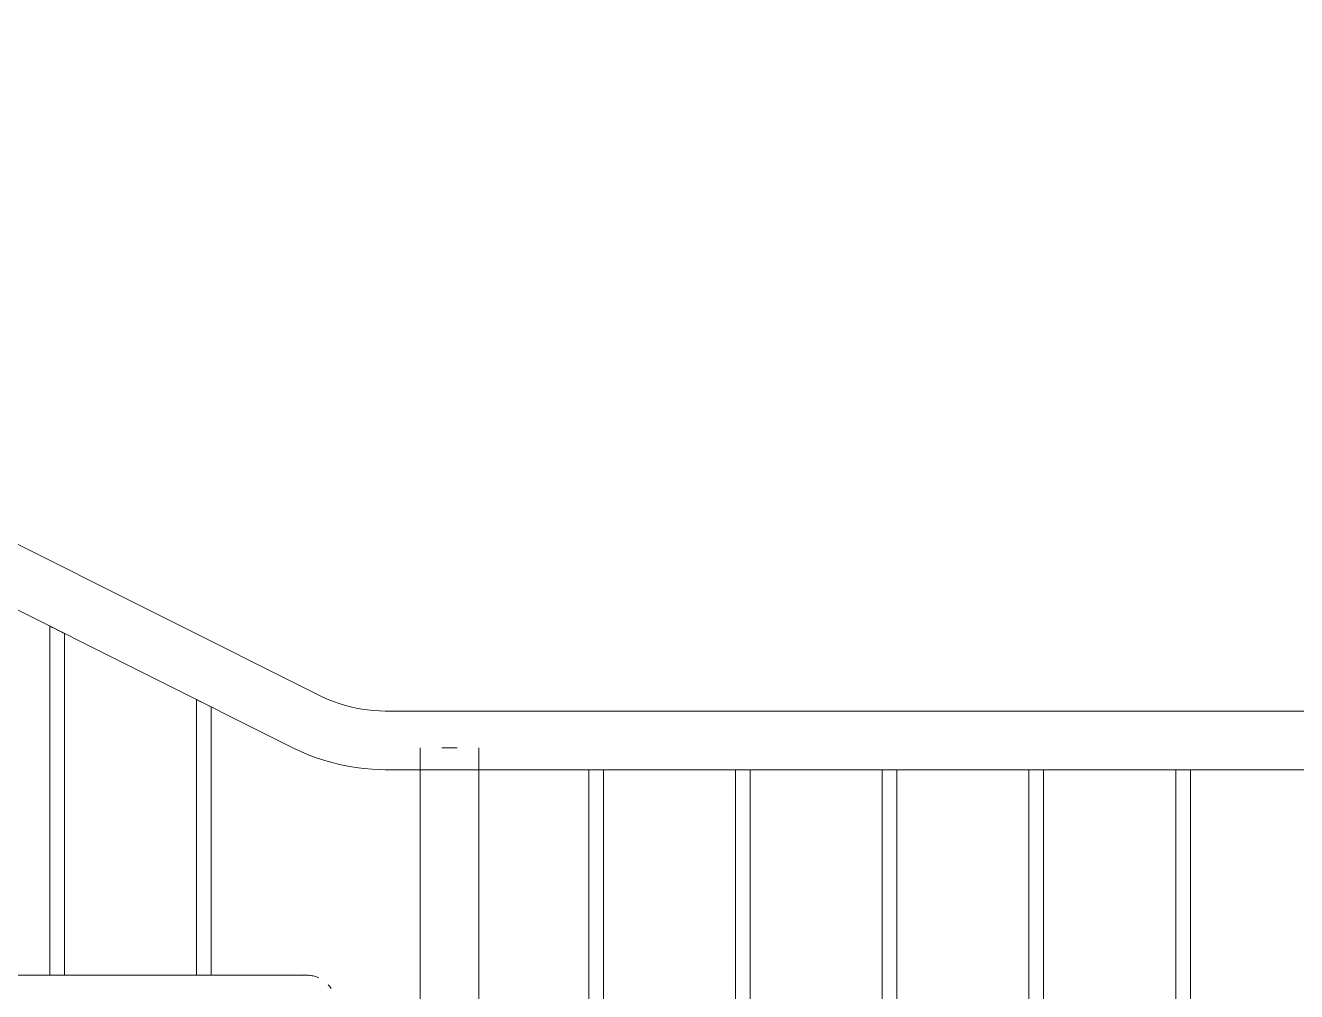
# Model space of a CAD drawing. Header units: millimetres. Extents: x -515342 to 330399, y -224905 to 507333.
# Drawn here: x 328437 to 329303, y 2427 to 3085 of the extents above; entities that cross this region are included whole.
import ezdxf

# ---------------------------------------------------------------- set-up
doc = ezdxf.new("R2010")
doc.units = ezdxf.units.MM
doc.layers.get('0').update_dxf_attribs({"lineweight": 0})
doc.layers.add('Ограждение', color=7, linetype='Continuous', lineweight=0)

# ---------------------------------------------------------------- blocks, each defined once
blk = doc.blocks.new('Тип верхнего поручня - Верхний поручень_Внутренний_-9721785-О_АР_Эскиз_Фасад 1-12 копия 1')
at = {"layer": 'Ограждение'}
blk.add_line((105255, 370), (103140, 370), dxfattribs=at)
at = {"layer": 'Ограждение', "flags": 128}
for points in [[(105305, 370), (105304.96, 370), (105304.84, 370), (105304.64, 370), (105304.36, 370), (105304, 370), (105303.57, 370), (105303.05, 370), (105302.46, 370), (105301.79, 370), (105301.05, 370), (105300.24, 370), (105299.35, 370), (105298.39, 370), (105297.36, 370), (105296.27, 370), (105295.1, 370), (105293.88, 370), (105292.59, 370), (105291.24, 370), (105289.84, 370), (105288.37, 370), (105286.86, 370), (105285.29, 370), (105283.68, 370), (105282.02, 370), (105280.31, 370), (105278.57, 370), (105276.78, 370), (105274.97, 370), (105273.12, 370), (105271.24, 370), (105269.34, 370), (105267.41, 370), (105265.46, 370), (105263.5, 370), (105261.52, 370), (105259.53, 370), (105257.54, 370), (105255.54, 370), (105255, 370)], [(105302.39, 369.83), (105303.19, 369.92), (105303.98, 369.97), (105304.78, 370), (105305.58, 369.99), (105306.38, 369.95), (105307.18, 369.88), (105307.97, 369.78), (105308.76, 369.64), (105309.54, 369.48), (105310.32, 369.28), (105311.09, 369.05), (105311.84, 368.79), (105312.59, 368.5), (105313.32, 368.19)], [(105319.75, 363.51), (105320.28, 362.91), (105320.78, 362.29), (105321.26, 361.65), (105321.71, 360.99)]]:
    blk.add_lwpolyline(points, dxfattribs=at)
blk = doc.blocks.new('Ограждение - АР_Ограждение_Балясина_10-V221-О_АР_Эскиз_Фасад 1-12 копия 1')
at = {"layer": 'Ограждение'}
for p, q in [((105130, 607.78), (105130, 370)), ((105140, 370), (105140, 602.78))]:
    blk.add_line(p, q, dxfattribs=at)
at = {"layer": 'Ограждение', "flags": 128}
for points in [[(105135, 605.28), (105132.83, 606.36), (105131.09, 607.23), (105130.13, 607.72), (105130, 607.78)], [(105140, 602.78), (105139.87, 602.84), (105138.91, 603.32), (105137.17, 604.19), (105135, 605.28)]]:
    blk.add_lwpolyline(points, dxfattribs=at)
blk = doc.blocks.new('Ограждение - АР_Ограждение_Балясина_10-V222-О_АР_Эскиз_Фасад 1-12 копия 1')
at = {"layer": 'Ограждение'}
for p, q in [((105230, 557.78), (105230, 370)), ((105240, 370), (105240, 552.78))]:
    blk.add_line(p, q, dxfattribs=at)
at = {"layer": 'Ограждение', "flags": 128}
for points in [[(105235, 555.28), (105232.83, 556.36), (105231.09, 557.23), (105230.13, 557.72), (105230, 557.78)], [(105240, 552.78), (105239.87, 552.84), (105238.91, 553.32), (105237.17, 554.19), (105235, 555.28)]]:
    blk.add_lwpolyline(points, dxfattribs=at)
blk = doc.blocks.new('Ограждение - АР_Ограждение_Балясина_D40 доп поручень 700_900-V223-О_АР_Эскиз_Фасад 1-12 копия 1')
at = {"layer": 'Ограждение'}
for p, q in [((105382.5, 525), (105382.5, 346.15)), ((105397.32, 525), (105402.5, 525)), ((105402.5, 525), (105407.68, 525)), ((105422.5, -110), (105422.5, 525))]:
    blk.add_line(p, q, dxfattribs=at)
blk = doc.blocks.new('Ограждение - АР_Ограждение_Балясина_10-9707770-О_АР_Эскиз_Фасад 1-12 копия 1')
at = {"layer": 'Ограждение'}
for p, q in [((105497.5, 510), (105497.5, -110)), ((105502.5, 510), (105497.5, 510)), ((105507.5, 510), (105502.5, 510)), ((105507.5, -110), (105507.5, 510))]:
    blk.add_line(p, q, dxfattribs=at)
blk = doc.blocks.new('Ограждение - АР_Ограждение_Балясина_10-V224-О_АР_Эскиз_Фасад 1-12 копия 1')
at = {"layer": 'Ограждение'}
for p, q in [((105597.5, 510), (105597.5, -110)), ((105602.5, 510), (105597.5, 510)), ((105607.5, 510), (105602.5, 510)), ((105607.5, -110), (105607.5, 510))]:
    blk.add_line(p, q, dxfattribs=at)
blk = doc.blocks.new('Ограждение - АР_Ограждение_Балясина_10-V225-О_АР_Эскиз_Фасад 1-12 копия 1')
at = {"layer": 'Ограждение'}
for p, q in [((105697.5, 510), (105697.5, -110)), ((105702.5, 510), (105697.5, 510)), ((105707.5, 510), (105702.5, 510)), ((105707.5, -110), (105707.5, 510))]:
    blk.add_line(p, q, dxfattribs=at)
blk = doc.blocks.new('Ограждение - АР_Ограждение_Балясина_10-V226-О_АР_Эскиз_Фасад 1-12 копия 1')
at = {"layer": 'Ограждение'}
for p, q in [((105797.5, 510), (105797.5, -110)), ((105802.5, 510), (105797.5, 510)), ((105807.5, 510), (105802.5, 510)), ((105807.5, -110), (105807.5, 510))]:
    blk.add_line(p, q, dxfattribs=at)
blk = doc.blocks.new('Ограждение - АР_Ограждение_Балясина_10-V227-О_АР_Эскиз_Фасад 1-12 копия 1')
at = {"layer": 'Ограждение'}
for p, q in [((105897.5, 510), (105897.5, -110)), ((105902.5, 510), (105897.5, 510)), ((105907.5, 510), (105902.5, 510)), ((105907.5, -110), (105907.5, 510))]:
    blk.add_line(p, q, dxfattribs=at)
blk = doc.blocks.new('Ограждение - Ограждение-9728431-О_АР_Эскиз_Фасад 1-12 копия 1')
for name in ['Ограждение - АР_Ограждение_Балясина_10-V221-О_АР_Эскиз_Фасад 1-12 копия 1', 'Ограждение - АР_Ограждение_Балясина_10-V222-О_АР_Эскиз_Фасад 1-12 копия 1', 'Ограждение - АР_Ограждение_Балясина_D40 доп поручень 700_900-V223-О_АР_Эскиз_Фасад 1-12 копия 1', 'Ограждение - АР_Ограждение_Балясина_10-9707770-О_АР_Эскиз_Фасад 1-12 копия 1', 'Ограждение - АР_Ограждение_Балясина_10-V224-О_АР_Эскиз_Фасад 1-12 копия 1', 'Ограждение - АР_Ограждение_Балясина_10-V225-О_АР_Эскиз_Фасад 1-12 копия 1', 'Ограждение - АР_Ограждение_Балясина_10-V226-О_АР_Эскиз_Фасад 1-12 копия 1', 'Ограждение - АР_Ограждение_Балясина_10-V227-О_АР_Эскиз_Фасад 1-12 копия 1']:
    blk.add_blockref(name, (0, 0))
blk = doc.blocks.new('Тип верхнего поручня - Верхний поручень_Внутренний_-9728835-О_АР_Эскиз_Фасад 1-12 копия 1')
at = {"layer": 'Ограждение'}
for p, q in [((105313.89, 560.56), (104400.68, 1017.16)), ((104382.79, 981.38), (105296, 524.78)), ((106570, 550), (105358.61, 550)), ((105358.61, 510), (106570, 510))]:
    blk.add_line(p, q, dxfattribs=at)
at = {"layer": 'Ограждение', "flags": 128}
for points in [[(105358.61, 550), (105354.61, 550.08), (105350.62, 550.32), (105346.64, 550.72), (105342.67, 551.28), (105338.74, 551.99), (105334.84, 552.87), (105330.97, 553.89), (105327.15, 555.08), (105323.38, 556.41), (105319.66, 557.89), (105316.01, 559.52), (105313.89, 560.56)], [(105296, 524.78), (105301.05, 522.38), (105306.2, 520.18), (105311.44, 518.19), (105316.75, 516.4), (105322.12, 514.84), (105327.56, 513.49), (105333.04, 512.35), (105338.57, 511.44), (105344.12, 510.75), (105349.7, 510.28), (105355.3, 510.04), (105358.61, 510)]]:
    blk.add_lwpolyline(points, dxfattribs=at)
blk = doc.blocks.new('СД_Люблино_Фасады_rvt-1-О_АР_Эскиз_Фасад 1-12 копия 1')
at = {"layer": 'Ограждение', "lineweight": 9}
for name in ['Тип верхнего поручня - Верхний поручень_Внутренний_-9728835-О_АР_Эскиз_Фасад 1-12 копия 1', 'Ограждение - Ограждение-9728431-О_АР_Эскиз_Фасад 1-12 копия 1', 'Тип верхнего поручня - Верхний поручень_Внутренний_-9721785-О_АР_Эскиз_Фасад 1-12 копия 1']:
    blk.add_blockref(name, (0, 0), dxfattribs=at)

msp = doc.modelspace()

# ---------------------------------------------------------------- block references
msp.add_blockref('СД_Люблино_Фасады_rvt-1-О_АР_Эскиз_Фасад 1-12 копия 1', (223323.3997, 2067.7355))

doc.saveas('drawing.dxf')
